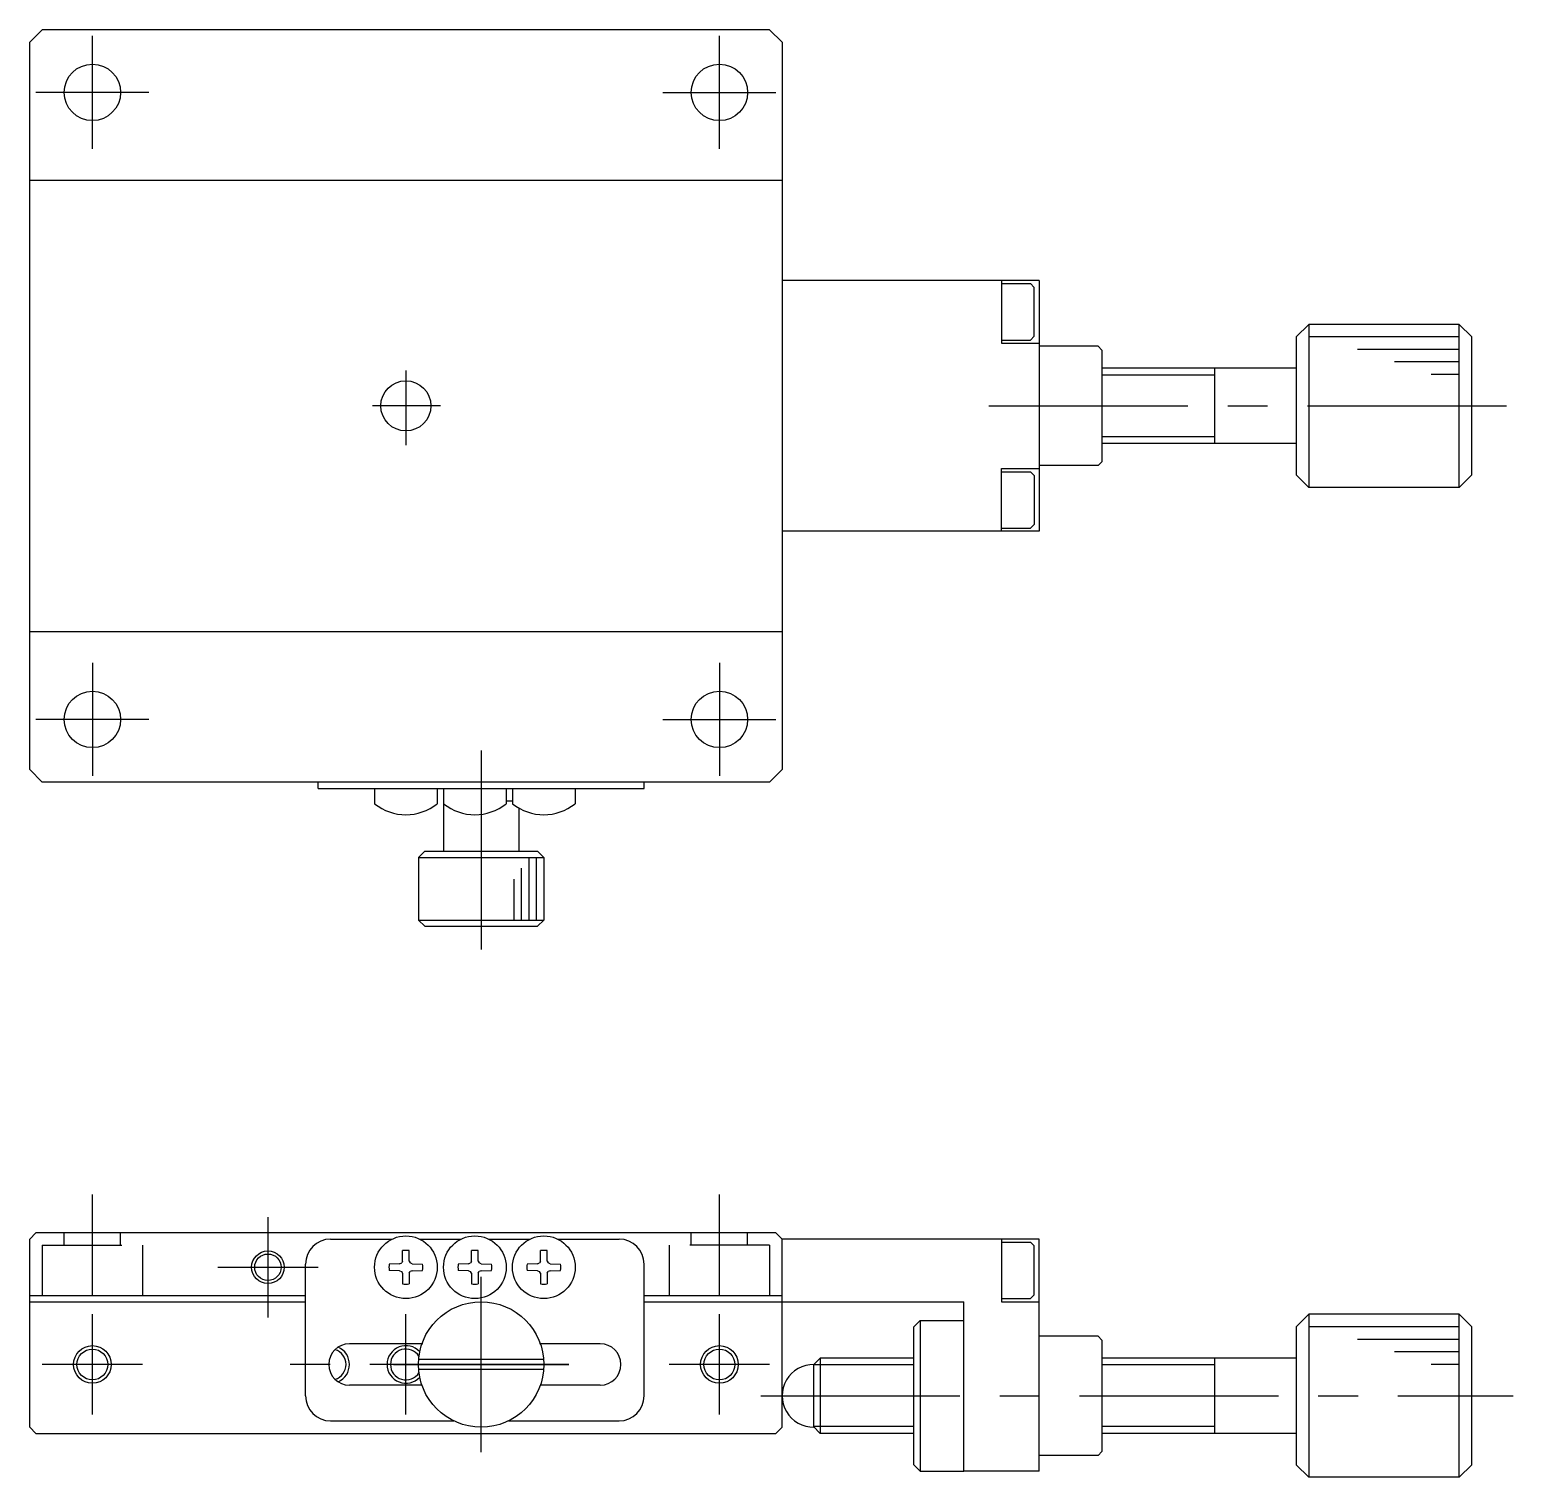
# Model space of a CAD drawing. Extents: x -2 to 227, y -8 to 254.
# Drawn here: x 59.6 to 177.9, y 138.4 to 253.8 of the extents above; entities that cross this region are included whole.
import ezdxf

# ---------------------------------------------------------------- set-up
doc = ezdxf.new("R2010")
doc.units = 0
doc.header["$LTSCALE"] = 0.5
doc.linetypes.add('CENTER', pattern=[50.8, 31.75, -6.35, 6.35, -6.35])
doc.linetypes.add('DASHED', pattern=[19.05, 12.7, -6.35])
for name, color, linetype in [('MSM_CENTER', 1, 'CENTER'), ('MSM_CONTINUOUS', 7, 'CONTINUOUS'), ('MSM_DASHED', 4, 'DASHED'), ('MSM_NARROW', 5, 'CONTINUOUS')]:
    doc.layers.add(name, color=color, linetype=linetype)

msp = doc.modelspace()

# ---------------------------------------------------------------- linework, layer by layer
at = {"layer": 'MSM_CENTER'}
for p, q in [((64.617293, 244.314388), (64.617293, 253.314388)), ((114.617293, 244.314388), (114.617293, 253.314388)), ((69.117293, 248.814388), (60.117294, 248.814388)), ((110.117293, 248.814388), (119.117292, 248.814388)), ((89.617293, 226.630831), (89.617293, 220.679905)), ((92.370529, 223.814388), (86.966117, 223.814388)), ((136.105533, 223.814391), (177.927588, 223.814391)), ((64.617293, 203.314388), (64.617293, 194.314388)), ((114.617293, 203.314388), (114.617293, 194.314388)), ((69.117293, 198.814388), (60.117294, 198.814388)), ((110.117293, 198.814388), (119.117292, 198.814388)), ((95.617291, 196.338569), (95.617291, 178.446389)), ((64.617293, 152.819252), (64.617293, 160.933262)), ((114.617293, 152.819252), (114.617293, 160.933262)), ((78.617296, 159.126257), (78.617296, 151.126258)), ((74.617297, 155.126258), (82.617296, 155.126258)), ((95.617291, 140.376255), (95.617291, 154.376257)), ((64.617293, 143.376257), (64.617293, 151.376256)), ((89.617293, 143.376257), (89.617293, 151.376256)), ((114.617293, 143.376257), (114.617293, 151.376256)), ((68.617292, 147.376256), (60.617293, 147.376256)), ((102.617295, 147.376257), (79.617297, 147.376257)), ((88.61729, 147.376256), (102.617292, 147.376256)), ((118.617292, 147.376256), (110.617293, 147.376256)), ((117.925155, 144.876257), (177.927588, 144.876257))]:
    msp.add_line(p, q, dxfattribs=at)
at = {"layer": 'MSM_CONTINUOUS'}
for p, q in [((60.617293, 253.814388), (59.617293, 252.814388)), ((118.617292, 253.814388), (60.617293, 253.814388)), ((119.617292, 252.814388), (118.617292, 253.814388)), ((59.617293, 194.814388), (59.617293, 252.814388)), ((119.617292, 252.814388), (119.617292, 194.814388)), ((59.617293, 241.814391), (119.617292, 241.814391)), ((140.117291, 233.814391), (119.617292, 233.814391)), ((137.117291, 233.814391), (137.117291, 228.814391)), ((137.117291, 233.564391), (139.41729, 233.564391)), ((139.41729, 233.564391), (139.717291, 233.264391)), ((139.717291, 229.364392), (139.717291, 233.264391)), ((140.117291, 233.814391), (140.117291, 213.814391)), ((160.617291, 229.314391), (161.617291, 230.314391)), ((173.617292, 230.314391), (161.617291, 230.314391)), ((161.617291, 230.314391), (161.617291, 217.314391)), ((173.617292, 217.314391), (173.617292, 230.314391)), ((174.617292, 229.314391), (173.617292, 230.314391)), ((137.117291, 229.064391), (139.41729, 229.064391)), ((137.117291, 228.814391), (140.117291, 228.814391)), ((139.717291, 229.364392), (139.41729, 229.064391)), ((144.817291, 228.564391), (140.117291, 228.564391)), ((145.117291, 228.264391), (144.817291, 228.564391)), ((160.617291, 229.314391), (160.617291, 218.314391)), ((174.617292, 218.314391), (174.617292, 229.314391)), ((145.117291, 228.264391), (145.117291, 219.364391)), ((160.617291, 226.814391), (145.117291, 226.814391)), ((154.117291, 220.814391), (154.117291, 226.814391)), ((160.617291, 220.814391), (145.117291, 220.814391)), ((144.817291, 219.064391), (140.117291, 219.064391)), ((145.117291, 219.364391), (144.817291, 219.064391)), ((137.117291, 213.814391), (137.117291, 218.814391)), ((137.117291, 218.814391), (140.117291, 218.814391)), ((137.117291, 218.564391), (139.41729, 218.564391)), ((139.717291, 218.26439), (139.41729, 218.564391)), ((139.717291, 218.26439), (139.717291, 214.364391)), ((160.617291, 218.314391), (161.617291, 217.314391)), ((174.617292, 218.314391), (173.617292, 217.314391)), ((173.617292, 217.314391), (161.617291, 217.314391)), ((139.41729, 214.064391), (139.717291, 214.364391)), ((140.117291, 213.814391), (119.617292, 213.814391)), ((137.117291, 214.064391), (139.41729, 214.064391)), ((59.617293, 205.814391), (119.617292, 205.814391)), ((59.617293, 194.814388), (60.617293, 193.814388)), ((119.617292, 194.814388), (118.617292, 193.814388)), ((118.617292, 193.814388), (60.617293, 193.814388)), ((82.617292, 193.314388), (82.617292, 193.814388)), ((82.617292, 193.314388), (108.61729, 193.314388)), ((87.117292, 193.314388), (87.117292, 192.091889)), ((92.117292, 193.314388), (92.117292, 192.091889)), ((92.617291, 193.314388), (92.617291, 188.314388)), ((92.617293, 193.314388), (92.617293, 192.091889)), ((97.617293, 193.314388), (97.617293, 192.091889)), ((98.117292, 193.314388), (98.117292, 192.091889)), ((103.117292, 193.314388), (103.117292, 192.091889)), ((108.61729, 193.314388), (108.61729, 193.814388)), ((97.617293, 192.314388), (98.117292, 192.314388)), ((98.617291, 191.750288), (98.617291, 188.314388)), ((90.617291, 187.814388), (91.117291, 188.314388)), ((91.117291, 188.314388), (100.117291, 188.314388)), ((100.117291, 188.314388), (100.617291, 187.814388)), ((90.617291, 187.814388), (100.617291, 187.814388)), ((90.617291, 187.814388), (90.617291, 182.814388)), ((100.617291, 187.814388), (100.617291, 182.814388)), ((90.617291, 182.814388), (100.617291, 182.814388)), ((91.117291, 182.314388), (90.617291, 182.814388)), ((91.117291, 182.314388), (100.117291, 182.314388)), ((100.617291, 182.814388), (100.117291, 182.314388)), ((60.117293, 157.876257), (59.617293, 157.376257)), ((59.617293, 142.376256), (59.617293, 157.376257)), ((119.117293, 157.876257), (60.117293, 157.876257)), ((83.617296, 157.376257), (88.527567, 157.376257)), ((90.707016, 157.376257), (94.027568, 157.376257)), ((96.207017, 157.376257), (99.527567, 157.376257)), ((101.707017, 157.376257), (106.61729, 157.376257)), ((119.117293, 157.876257), (119.617293, 157.376257)), ((140.11729, 157.376257), (119.617291, 157.376257)), ((119.617293, 142.376256), (119.617293, 157.376257)), ((137.11729, 157.376257), (137.11729, 152.376257)), ((140.11729, 138.876257), (140.11729, 157.376257)), ((89.342579, 155.608117), (89.357292, 156.450983)), ((89.892004, 155.608117), (89.877292, 156.450983)), ((94.84258, 155.608117), (94.857293, 156.450983)), ((95.392005, 155.608117), (95.377293, 156.450983)), ((100.34258, 155.608117), (100.357292, 156.450983)), ((100.892004, 155.608117), (100.877292, 156.450983)), ((137.11729, 157.126257), (139.417289, 157.126257)), ((139.417289, 157.126257), (139.71729, 156.826257)), ((139.71729, 152.926258), (139.71729, 156.826257)), ((81.617296, 144.876256), (81.617296, 155.376257)), ((89.117967, 155.400664), (88.292565, 155.386257)), ((89.117967, 155.400664), (89.282913, 155.474103)), ((89.342579, 155.608117), (89.282913, 155.474103)), ((89.892004, 155.608117), (89.951671, 155.474103)), ((90.116617, 155.400664), (89.951671, 155.474103)), ((90.116617, 155.400664), (90.942018, 155.386257)), ((94.617968, 155.400664), (93.792566, 155.386257)), ((94.617968, 155.400664), (94.782914, 155.474103)), ((94.84258, 155.608117), (94.782914, 155.474103)), ((95.392005, 155.608117), (95.451672, 155.474103)), ((95.616618, 155.400664), (95.451672, 155.474103)), ((95.616618, 155.400664), (96.442019, 155.386257)), ((100.117967, 155.400664), (99.292566, 155.386257)), ((100.117967, 155.400664), (100.282913, 155.474103)), ((100.34258, 155.608117), (100.282913, 155.474103)), ((100.892004, 155.608117), (100.951671, 155.474103)), ((101.116617, 155.400664), (100.951671, 155.474103)), ((101.116617, 155.400664), (101.942019, 155.386257)), ((108.61729, 144.876256), (108.61729, 155.376257)), ((89.117967, 154.85185), (88.292565, 154.866257)), ((89.117967, 154.85185), (89.282913, 154.778411)), ((89.342579, 154.644397), (89.282913, 154.778411)), ((89.342579, 154.644397), (89.357292, 153.801531)), ((89.892004, 154.644397), (89.877292, 153.801531)), ((89.892004, 154.644397), (89.951671, 154.778411)), ((90.116617, 154.85185), (89.951671, 154.778411)), ((90.116617, 154.85185), (90.942018, 154.866257)), ((94.617968, 154.85185), (93.792566, 154.866257)), ((94.617968, 154.85185), (94.782914, 154.778411)), ((94.84258, 154.644397), (94.782914, 154.778411)), ((94.84258, 154.644397), (94.857293, 153.801531)), ((95.392005, 154.644397), (95.377293, 153.801531)), ((95.392005, 154.644397), (95.451672, 154.778411)), ((95.616618, 154.85185), (95.451672, 154.778411)), ((95.616618, 154.85185), (96.442019, 154.866257)), ((100.117967, 154.85185), (99.292566, 154.866257)), ((100.117967, 154.85185), (100.282913, 154.778411)), ((100.34258, 154.644397), (100.282913, 154.778411)), ((100.34258, 154.644397), (100.357292, 153.801531)), ((100.892004, 154.644397), (100.877292, 153.801531)), ((100.892004, 154.644397), (100.951671, 154.778411)), ((101.116617, 154.85185), (100.951671, 154.778411)), ((101.116617, 154.85185), (101.942019, 154.866257)), ((59.617293, 152.876258), (81.617296, 152.876258)), ((108.61729, 152.876258), (119.617293, 152.876258)), ((137.11729, 152.626257), (139.417289, 152.626257)), ((139.71729, 152.926258), (139.417289, 152.626257)), ((59.617293, 152.37626), (81.617296, 152.37626)), ((108.61729, 152.37626), (119.617293, 152.37626)), ((119.617291, 152.376258), (134.11729, 152.376258)), ((134.11729, 138.876257), (134.11729, 152.376258)), ((137.11729, 152.376257), (140.11729, 152.376257)), ((130.11729, 150.376257), (130.61729, 150.876257)), ((130.11729, 139.376258), (130.11729, 150.376257)), ((130.61729, 150.876257), (130.61729, 138.876258)), ((130.61729, 150.876257), (134.11729, 150.876257)), ((160.61729, 150.376257), (161.61729, 151.376257)), ((160.61729, 150.376257), (160.61729, 139.376257)), ((173.617291, 151.376257), (161.61729, 151.376257)), ((161.61729, 151.376257), (161.61729, 138.376257)), ((173.617291, 138.376257), (173.617291, 151.376257)), ((174.617291, 150.376257), (173.617291, 151.376257)), ((174.617291, 139.376257), (174.617291, 150.376257)), ((144.81729, 149.626257), (140.11729, 149.626257)), ((145.11729, 149.326257), (144.81729, 149.626257)), ((145.11729, 149.326257), (145.11729, 140.426257)), ((90.972132, 149.026256), (85.117295, 149.026256)), ((105.117291, 149.026256), (100.262449, 149.026256)), ((100.601264, 147.776256), (90.633318, 147.776256)), ((100.601264, 146.976256), (90.633318, 146.976256)), ((122.117289, 147.334757), (122.658789, 147.876257)), ((122.117289, 147.334757), (122.117289, 142.417757)), ((122.658789, 147.876257), (122.658789, 141.876257)), ((130.11729, 147.876257), (122.658789, 147.876257)), ((160.61729, 147.876257), (145.11729, 147.876257)), ((154.11729, 141.876257), (154.11729, 147.876257)), ((90.832157, 145.726256), (85.117295, 145.726256)), ((105.117291, 145.726256), (100.402424, 145.726256)), ((60.117293, 141.876256), (59.617293, 142.376256)), ((83.617296, 142.876256), (93.437841, 142.876256)), ((97.79674, 142.876256), (106.61729, 142.876256)), ((119.617293, 142.376256), (119.117293, 141.876256)), ((122.658789, 141.876257), (122.117289, 142.417757)), ((60.117293, 141.876256), (119.117293, 141.876256)), ((130.11729, 141.876257), (122.658789, 141.876257)), ((160.61729, 141.876257), (145.11729, 141.876257)), ((144.81729, 140.126257), (140.11729, 140.126257)), ((145.11729, 140.426257), (144.81729, 140.126257)), ((130.11729, 139.376258), (130.61729, 138.876258)), ((130.61729, 138.876258), (134.11729, 138.876258)), ((140.11729, 138.876257), (134.11729, 138.876257)), ((160.61729, 139.376257), (161.61729, 138.376257)), ((174.617291, 139.376257), (173.617291, 138.376257)), ((173.617291, 138.376257), (161.61729, 138.376257))]:
    msp.add_line(p, q, dxfattribs=at)
for centre, radius in [((64.617293, 248.814388), 2.25), ((114.617293, 248.814388), 2.25), ((89.617293, 223.814388), 2), ((64.617293, 198.814388), 2.25), ((114.617293, 198.814388), 2.25), ((89.617292, 155.126257), 2.5), ((95.117293, 155.126257), 2.5), ((100.617292, 155.126257), 2.5), ((78.617297, 155.126258), 1.0565), ((95.617291, 147.376256), 5), ((64.617293, 147.376256), 1.2295), ((114.617293, 147.376256), 1.2295)]:
    msp.add_circle(centre, radius, dxfattribs=at)
for centre, radius, start, end in [((89.617292, 195.214388), 4, 231.317813, 308.682187), ((95.117293, 195.214388), 4, 231.317813, 308.682187), ((100.617292, 195.214388), 4, 231.317813, 308.682187), ((83.617296, 155.376257), 2, 90, 180), ((106.61729, 155.376257), 2, 0, 90), ((89.617292, 155.126257), 1.35, 78.895876, 101.104124), ((95.117293, 155.126257), 1.35, 78.895876, 101.104124), ((100.617292, 155.126257), 1.35, 78.895876, 101.104124), ((89.617292, 155.126257), 1.35, 168.895876, 191.104124), ((89.617292, 155.126257), 1.35, 348.895876, 11.104124), ((95.117293, 155.126257), 1.35, 168.895876, 191.104124), ((95.117293, 155.126257), 1.35, 348.895876, 11.104124), ((100.617292, 155.126257), 1.35, 168.895876, 191.104124), ((100.617292, 155.126257), 1.35, 348.895876, 11.104124), ((89.617292, 155.126257), 1.35, 258.895876, 281.104124), ((95.117293, 155.126257), 1.35, 258.895876, 281.104124), ((100.617292, 155.126257), 1.35, 258.895876, 281.104124), ((85.117295, 147.376256), 1.65, 90, 270), ((83.617296, 147.376257), 1.2295, 286.36370644, 73.63629356), ((89.617293, 147.376257), 1.2295, 32.0031199, 327.99687055), ((105.117291, 147.376256), 1.65, 270, 90), ((122.117289, 144.876257), 2.499998, 89.05665813, 270.94334187), ((83.617296, 144.876256), 2, 180, 270), ((106.61729, 144.876256), 2, 270, 0)]:
    msp.add_arc(centre, radius, start, end, dxfattribs=at)
at = {"layer": 'MSM_DASHED'}
for p, q in [((62.367293, 156.876257), (62.367293, 157.876257)), ((66.867293, 156.876257), (66.867293, 157.876257)), ((112.367293, 156.876257), (112.367293, 157.876257)), ((116.867293, 156.876257), (116.867293, 157.876257)), ((60.617293, 156.876257), (68.617293, 156.876257)), ((60.617293, 156.876257), (60.617293, 152.876257)), ((68.617293, 156.876257), (68.617293, 152.876257)), ((118.617293, 156.876257), (110.617293, 156.876257)), ((110.617293, 156.876257), (110.617293, 152.876257)), ((118.617293, 156.876257), (118.617293, 152.876257))]:
    msp.add_line(p, q, dxfattribs=at)
at = {"layer": 'MSM_NARROW'}
for p, q in [((173.617292, 229.314391), (161.617291, 229.314391)), ((173.617292, 228.314391), (165.501098, 228.314391)), ((173.617292, 227.314391), (168.446648, 227.314391)), ((154.11729, 226.272891), (145.117291, 226.272891)), ((173.617292, 226.314391), (171.383124, 226.314391)), ((154.11729, 221.355891), (145.117291, 221.355891)), ((98.81729, 186.950763), (98.81729, 182.814388)), ((99.417291, 187.814388), (99.417291, 182.814388)), ((100.017291, 187.814388), (100.017291, 182.814388)), ((98.21729, 186.08039), (98.21729, 182.814388)), ((173.617291, 150.376257), (161.61729, 150.376257)), ((173.617291, 149.376257), (165.501098, 149.376257)), ((173.617291, 148.376257), (168.446648, 148.376257)), ((130.11729, 147.334757), (122.117289, 147.334757)), ((154.117289, 147.334757), (145.11729, 147.334757)), ((173.617291, 147.376257), (171.383123, 147.376257)), ((130.11729, 142.417757), (122.117289, 142.417757)), ((154.117289, 142.417757), (145.11729, 142.417757))]:
    msp.add_line(p, q, dxfattribs=at)
for centre, radius in [((78.617297, 155.126258), 1.3), ((64.617293, 147.376256), 1.5), ((114.617293, 147.376256), 1.5)]:
    msp.add_circle(centre, radius, dxfattribs=at)
for centre, start, end in [((83.617296, 147.376257), 293.26602437, 66.73397563), ((89.617293, 147.376257), 42.59878509, 317.40120536)]:
    msp.add_arc(centre, 1.5, start, end, dxfattribs=at)

doc.saveas('drawing.dxf')
